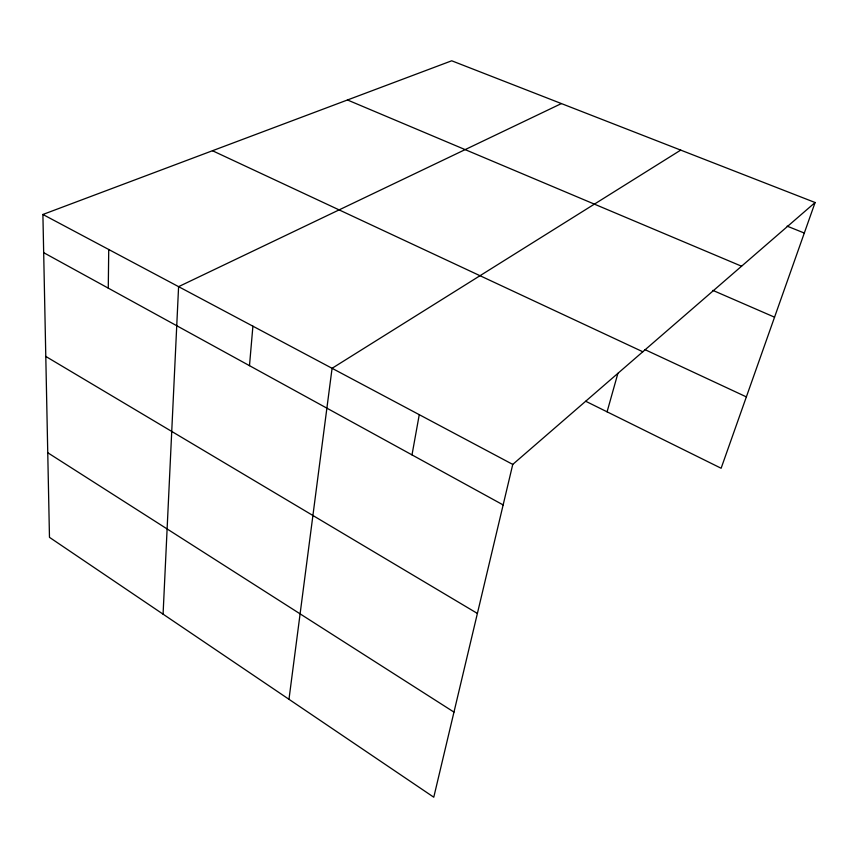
<?xml version="1.0" encoding="UTF-8"?>
<svg xmlns="http://www.w3.org/2000/svg" width="858" height="858" viewBox="0 0 858 858"><rect width="100%" height="100%" fill="white"/><g stroke="black" fill="none" stroke-linecap="round" stroke-linejoin="round"><path stroke-width="1.29" d="M108.269 288.127L108.73 249.496M163.074 614.167L178.593 286.658L561.422 103.571M249.485 365.669L252.906 326.179M288.974 699.302L332.078 368.296L680.726 150.107M412.001 454.89L419.262 414.671M815.1 202.52L512.762 464.414L433.773 797.211L49.474 537.344L42.9 214.479L451.716 60.789L815.1 202.52L721.128 468.254L585.735 401.265M607.078 411.819L617.91 373.316M787.129 226.137L804.311 233.044M347.469 99.978L741.569 266.216M712.859 290.379L774.549 317.181M644.841 349.571L746.363 396.889M212.473 150.729L642.814 351.759M42.9 214.479L512.762 464.414M43.672 252.67L503.142 504.933M45.785 356.435L477.391 613.438M47.748 452.734L453.968 712.097"/></g></svg>
